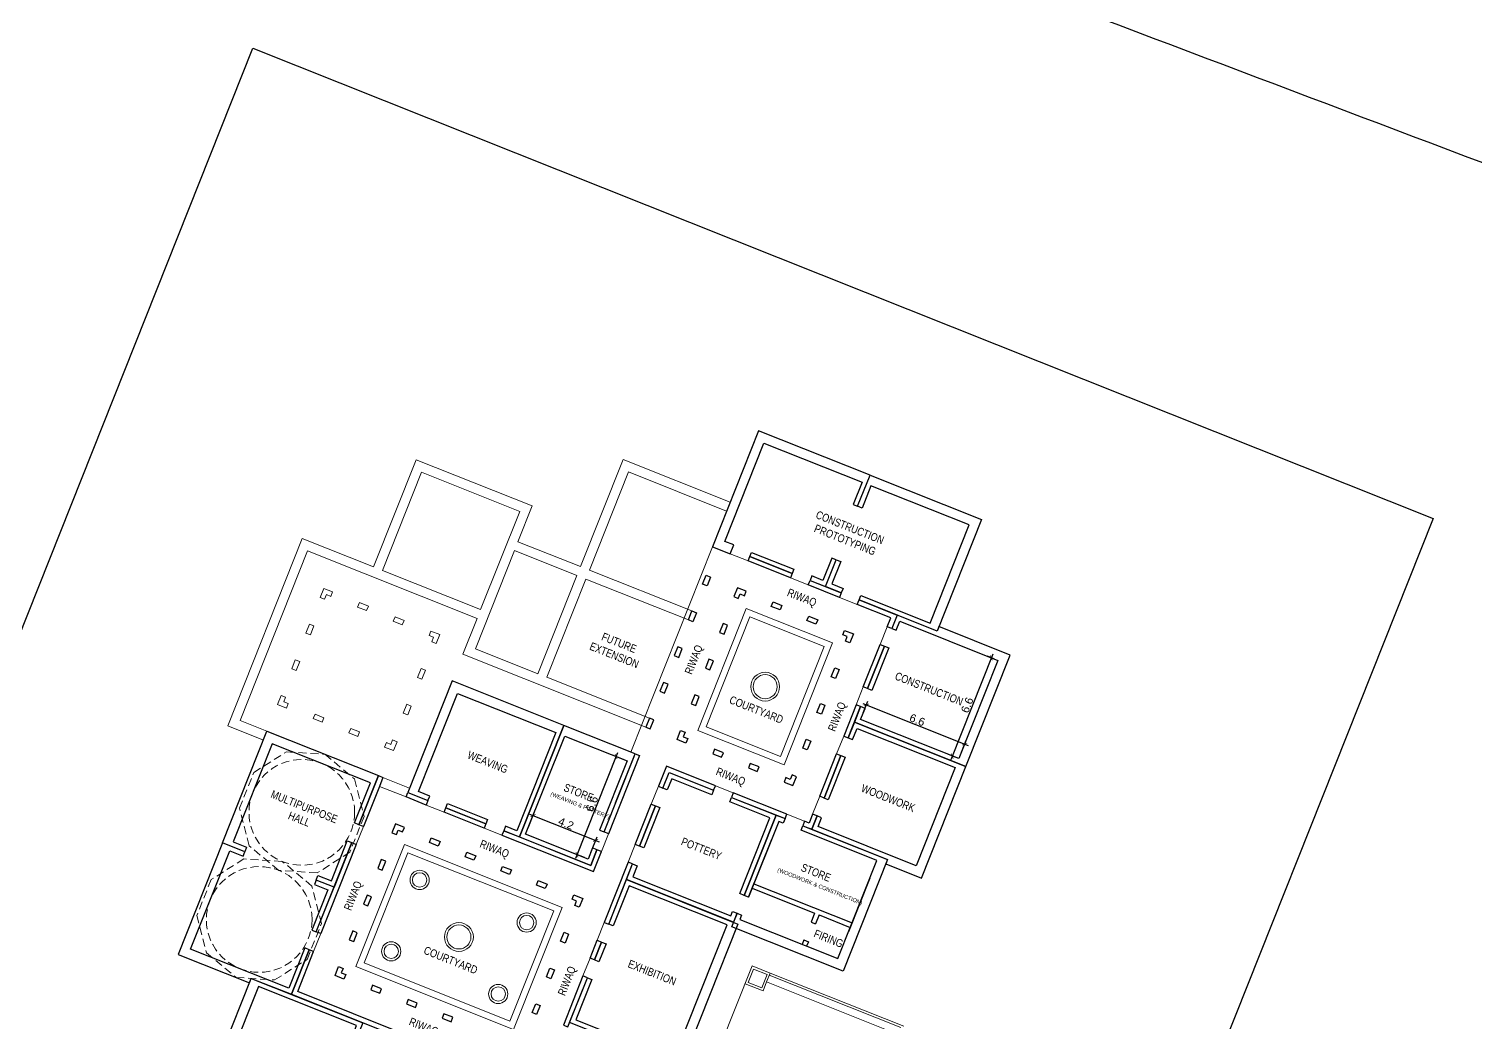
# Model space of a CAD drawing. Header units: metres. Extents: x 244 to 6504, y 133 to 4776.
# Drawn here: x 2932.2 to 3022.6, y 3214.4 to 3276.4 of the extents above; entities that cross this region are included whole.
import ezdxf

# ---------------------------------------------------------------- set-up
doc = ezdxf.new("R2010")
doc.units = ezdxf.units.M
doc.header["$MEASUREMENT"] = 0
doc.linetypes.add('HIDDEN', pattern=[0.375, 0.25, -0.125])
for name, color, linetype, lineweight in [('Above', 31, 'Continuous', 15), ('Elevation 1', 41, 'Continuous', 15), ('Elevation 2', 45, 'Continuous', 9), ('Future expansion', 63, 'Continuous', 9), ('Wall', 42, 'Continuous', 30)]:
    doc.layers.add(name, color=color, linetype=linetype, lineweight=lineweight)
doc.layers.add('Dimension', color=133, linetype='Continuous')
doc.layers.add('Text', color=254, linetype='Continuous')
doc.styles.add('1', font='arial.ttf')
doc.styles.add('THAI', font='', dxfattribs={"width": 0.8})
doc.styles.get('THAI').set_extended_font_data('VNI-Avo')
doc.dimstyles.new('A3-100', dxfattribs={"dimtxt": 0.5, "dimasz": 0.25, "dimexe": 0.25, "dimexo": 0.25, "dimgap": 0.05, "dimtad": 1, "dimdec": 1, "dimzin": 0, "dimdsep": 46, "dimtxsty": '1', "dimblk": 'ARCHTICK', "dimcen": 0.1, "dimdle": 0.25, "dimclrd": 256, "dimclre": 256, "dimclrt": 256, "dimadec": 0, "dimazin": 0, "dimtfac": 1, "dimtdec": 1, "dimtofl": 0, "dimtmove": 0, "dimatfit": 3, "dimldrblk": 'ARCHTICK', "dimfxl": 1, "dimtfillclr": 256, "dimtolj": 1, "dimtzin": 0, "dimarcsym": 0})

# ---------------------------------------------------------------- blocks, each defined once
blk = doc.blocks.new('_ArchTick')
at = {"color": 0, "linetype": 'ByBlock', "const_width": 0.15}
blk.add_lwpolyline([(-0.5, -0.5), (0.5, 0.5)], dxfattribs=at)
blk = doc.blocks.new('*D12')
at = {"layer": 'Defpoints', "color": 0, "transparency": 16777216}
for p in [(2984.247, 3233.422), (2990.671, 3231.714), (2990.379, 3230.981)]:
    blk.add_point(p, dxfattribs=at)
at = {"layer": 'Dimension', "lineweight": -2, "transparency": 16777216}
for p, q in [((2984.34, 3233.654), (2984.631, 3234.387)), ((2984.307, 3234.247), (2990.903, 3231.622)), ((2990.472, 3231.213), (2990.764, 3231.946))]:
    blk.add_line(p, q, dxfattribs=at)
at = {"layer": 'Dimension', "lineweight": -2, "transparency": 16777216, "xscale": 0.25, "yscale": 0.25, "zscale": 0.25}
for p, rotation in [((2984.539, 3234.155), 158.2953989615706), ((2990.671, 3231.714), 338.2953989615706)]:
    blk.add_blockref('_ArchTick', p, dxfattribs=dict(at, rotation=rotation))
at = {"layer": 'Dimension', "transparency": 16777216, "insert": (2987.718, 3233.218), "char_height": 0.5, "attachment_point": 5, "rotation": 338.2954, "style": '1'}
blk.add_mtext('\\A1;6.6', dxfattribs=at)
blk = doc.blocks.new('*D13')
at = {"layer": 'Defpoints', "color": 0, "transparency": 16777216}
for p in [(2992.75, 3236.936), (2989.899, 3230.967), (2990.309, 3230.804)]:
    blk.add_point(p, dxfattribs=at)
at = {"layer": 'Dimension', "lineweight": -2, "transparency": 16777216}
for p, q in [((2992.433, 3237.331), (2989.807, 3230.734)), ((2992.517, 3237.028), (2992.108, 3237.191)), ((2990.077, 3230.896), (2989.667, 3231.059))]:
    blk.add_line(p, q, dxfattribs=at)
at = {"layer": 'Dimension', "lineweight": -2, "transparency": 16777216, "xscale": 0.25, "yscale": 0.25, "zscale": 0.25}
for p, rotation in [((2992.34, 3237.099), 68.29539896157667), ((2989.899, 3230.967), 248.2953989615767)]:
    blk.add_blockref('_ArchTick', p, dxfattribs=dict(at, rotation=rotation))
at = {"layer": 'Dimension', "transparency": 16777216, "insert": (2990.836, 3234.146), "char_height": 0.5, "attachment_point": 5, "rotation": 68.2954, "style": '1'}
blk.add_mtext('\\A1;6.6', dxfattribs=at)
blk = doc.blocks.new('*D18')
at = {"layer": 'Defpoints', "color": 0, "transparency": 16777216}
for p in [(2969.585, 3230.657), (2966.454, 3224.8), (2967.145, 3224.525)]:
    blk.add_point(p, dxfattribs=at)
at = {"layer": 'Dimension', "lineweight": -2, "transparency": 16777216}
for p, q in [((2968.987, 3231.165), (2966.361, 3224.568)), ((2969.353, 3230.75), (2968.662, 3231.025)), ((2966.912, 3224.618), (2966.221, 3224.893))]:
    blk.add_line(p, q, dxfattribs=at)
at = {"layer": 'Dimension', "lineweight": -2, "transparency": 16777216, "xscale": 0.25, "yscale": 0.25, "zscale": 0.25}
for p, rotation in [((2968.895, 3230.932), 68.29539896157667), ((2966.454, 3224.8), 248.2953989615767)]:
    blk.add_blockref('_ArchTick', p, dxfattribs=dict(at, rotation=rotation))
at = {"layer": 'Dimension', "transparency": 16777216, "insert": (2967.391, 3227.979), "char_height": 0.5, "attachment_point": 5, "rotation": 68.2954, "style": '1'}
blk.add_mtext('\\A1;6.6', dxfattribs=at)
blk = doc.blocks.new('*D16')
at = {"layer": 'Defpoints', "color": 0, "transparency": 16777216}
for p in [(2963.313, 3226.256), (2967.611, 3225.696), (2967.215, 3224.703)]:
    blk.add_point(p, dxfattribs=at)
at = {"layer": 'Dimension', "lineweight": -2, "transparency": 16777216}
for p, q in [((2963.405, 3226.488), (2963.801, 3227.481)), ((2963.476, 3227.341), (2967.843, 3225.603)), ((2967.308, 3224.935), (2967.703, 3225.928))]:
    blk.add_line(p, q, dxfattribs=at)
at = {"layer": 'Dimension', "lineweight": -2, "transparency": 16777216, "xscale": 0.25, "yscale": 0.25, "zscale": 0.25}
for p, rotation in [((2963.708, 3227.249), 158.2953989615706), ((2967.611, 3225.696), 338.2953989615706)]:
    blk.add_blockref('_ArchTick', p, dxfattribs=dict(at, rotation=rotation))
at = {"layer": 'Dimension', "transparency": 16777216, "insert": (2965.771, 3226.752), "char_height": 0.5, "attachment_point": 5, "rotation": 338.2954, "style": '1'}
blk.add_mtext('\\A1;4.2', dxfattribs=at)

msp = doc.modelspace()

# ---------------------------------------------------------------- linework, layer by layer
for points in [[(2390.74, 4302.355, -0.000001), (2436.602, 4383.869, -0.253439)], [(2809.658, 3348.585, -0.000003), (2861.115, 3329.191, -0.000175), (2917.852, 3307.785, -0.000105), (2985.132, 3282.358, 0.000001), (3054.443, 3256.146, 0.000001), (3117.634, 3232.249, 0.000001), (3170.614, 3212.214, 0.000007), (3189.963, 3204.897, -0.002564)], [(5649.781, 2908.285, -0.000001), (5592.12, 2927.271, -0.000136)], [(1770.951, 4232.211, -0.000001), (1756.308, 4203.533, -0.092463)], [(2661.797, 3304.258, -0.000001), (2697.546, 3290.753, -0.000089)], [(2166.876, 2385.74, -0.000003), (2059.009, 2428.087, -0.099946)], [(2106.702, 3796.476, 0.000002), (2119.154, 3818.662)], [(2297.417, 3562.079, -0.000023), (2063.26, 3651.706, -0.089134)], [(1593.916, 2905.573, -0.000004), (1514.483, 2912.508, -0.000011), (1436.427, 2919.325, -0.007054)], [(3786.665, 2922.902, 0.000685), (3692.416, 2974.867, -0.000176), (3640.054, 3003.668, -0.00024), (3592.9, 3029.656, -0.000156), (3553.294, 3051.524, -0.002791), (3540.613, 3058.624, 0.011957), (3524.785, 3067.108, 0.003929), (3501.105, 3078.849, 0.001858), (3461.273, 3098.026, 0.000234), (3375.005, 3139.118), (3228.052, 3209.03), (3155.516, 3236.504, 0.000109), (3110.926, 3253.383, 0.000013), (3012.15, 3290.743, 0.000016), (2894.733, 3335.146, 0.000013), (2769.32, 3382.566, -0.00051)], [(3194.593, 2964.631, -0.000274), (3199.888, 2977.557, -0.001712), (3207.405, 2995.698, -0.000332), (3221.105, 3028.386, 0.002473), (3234.596, 3060.964, 0.001952), (3248.883, 3096.349, 0.001967), (3262.73, 3131.432, 0.002708), (3274.877, 3163.071, -0.018298), (3275.475, 3164.494, -0.03784), (3276.063, 3165.546, -0.05007), (3276.598, 3166.199, -0.29609), (3277.01, 3166.287, -0.019212), (3277.655, 3166.011, -0.000003), (3312.299, 3149.563, -0.000078), (3350.636, 3131.354, -0.000048), (3396.017, 3109.786, -0.000386)], [(2910.824, 2101.235, -0.000002), (2871.644, 2116.152, -0.08954)], [(3742.173, 2759.418, 0.000002), (3749.92, 2779.526, 0.000119)], [(3267.31, 3168.752, -0.000025), (3252.204, 3129.672, -0.000011), (3236.962, 3090.25, -0.104491)], [(2928.259, 3202.826, 0.000017), (2937.092, 3199.236, 0.000027), (2944.659, 3196.162, 0.000006), (2951.324, 3193.454, 0.001308), (2951.935, 3193.208, -0.1853), (2952.237, 3192.928, -0.07485), (2952.411, 3192.382, -0.05325), (2952.451, 3191.61, -0.026637), (2952.346, 3190.635, 0.127305), (2952.588, 3188.017, 0.213614), (2954.094, 3186.453, 0.2267), (2956.183, 3186.584, 0.137414), (2957.977, 3188.364, -0.028947), (2958.458, 3189.107, -0.042455), (2958.969, 3189.693, -0.050186), (2959.438, 3190.064, -0.238312), (2959.768, 3190.097, -0.001895), (2960.296, 3189.892, -0.000004), (2968.506, 3186.662, -0.000027), (2977.743, 3183.027, -0.000017), (2988.584, 3178.76, 0.000274), (3002.965, 3173.108, 0.000091), (3024.034, 3164.845, 0.000091), (3047.378, 3155.7, 0.000104)], [(3151.483, 3124.187, 0.000759), (3123.006, 3135.669, 0.000767), (3096.101, 3146.424, 0.001734), (3075.693, 3154.462, -0.000339), (3028.352, 3172.958, -0.000638), (2990.143, 3187.972, -0.000783), (2959.104, 3200.27, -0.001505), (2934.265, 3210.244, 0.005391), (2889.083, 3227.979, 0.000512), (2778.107, 3270.036, 0.000722)]]:
    msp.add_lwpolyline(points, format="xyb")
msp.add_lwpolyline([(2911.424, 3187.832), (2946.187, 3275.167), (3019.958, 3245.803), (2985.195, 3158.468)], close=True)
at = {"layer": 'Above', "linetype": 'HIDDEN', "ltscale": 2}
for points in [[(2947.815, 3223.824), (2945.961, 3225.364), (2945.365, 3227.7), (2946.257, 3229.939), (2948.294, 3231.227), (2950.7, 3231.071), (2952.554, 3229.531), (2953.149, 3227.196), (2952.258, 3224.956), (2950.22, 3223.668)], [(2948.037, 3224.382), (2945.631, 3224.537), (2943.594, 3223.25), (2942.703, 3221.01), (2943.298, 3218.674), (2945.152, 3217.135), (2947.557, 3216.979), (2949.595, 3218.267), (2950.486, 3220.506), (2949.891, 3222.842)]]:
    msp.add_lwpolyline(points, close=True, dxfattribs=at)
for centre in [(2949.257, 3227.448), (2946.594, 3220.758)]:
    msp.add_circle(centre, 3.3, dxfattribs=at)
at = {"layer": 'Elevation 1'}
for p, q in [((2969.807, 3231.215), (2974.911, 3244.036)), ((2976.026, 3243.593), (2977.141, 3243.149)), ((2979.789, 3242.095), (2980.904, 3241.651)), ((2983.97, 3240.431), (2982.855, 3240.874)), ((2985.394, 3237.926), (2985.838, 3239.041)), ((2983.897, 3234.163), (2984.34, 3235.278)), ((2982.676, 3231.097), (2983.12, 3232.212)), ((2955.774, 3228.406), (2954.101, 3229.071)), ((2955.995, 3228.963), (2954.323, 3229.629)), ((2971.094, 3227.958), (2971.538, 3229.073)), ((2975.103, 3229.107), (2976.218, 3228.663)), ((2981.178, 3227.334), (2981.622, 3228.449)), ((2957.028, 3227.906), (2958.143, 3227.463)), ((2979.563, 3227.332), (2980.678, 3226.888)), ((2953.103, 3226.563), (2952.659, 3225.448)), ((2960.651, 3226.464), (2961.766, 3226.02)), ((2967.979, 3225), (2968.423, 3226.115)), ((2969.652, 3224.335), (2970.096, 3225.449)), ((2950.44, 3219.873), (2949.996, 3218.758)), ((2968.154, 3220.572), (2967.71, 3219.457)), ((2966.823, 3217.227), (2967.266, 3218.342)), ((2978.521, 3217.414), (2978.299, 3216.856)), ((2986.688, 3214.002), (2978.466, 3217.274)), ((2986.883, 3214.085), (2978.521, 3217.414)), ((2986.104, 3213.75), (2978.299, 3216.856))]:
    msp.add_line(p, q, dxfattribs=at)
for points in [[(2977.034, 3240.178), (2982.423, 3238.033), (2979.391, 3230.414), (2974.002, 3232.559)], [(2977.258, 3239.658), (2981.904, 3237.809), (2979.167, 3230.934), (2974.521, 3232.783)], [(2965.516, 3221.514), (2955.667, 3225.434), (2952.635, 3217.816), (2962.483, 3213.896)], [(2964.996, 3221.291), (2955.891, 3224.915), (2953.154, 3218.039), (2962.259, 3214.415)]]:
    msp.add_lwpolyline(points, close=True, dxfattribs=at)
at = {"layer": 'Elevation 2'}
for p, q in [((2975.409, 3212.84), (2977.406, 3217.858)), ((2977.49, 3217.663), (2977.157, 3216.827)), ((2977.406, 3217.858), (2978.521, 3217.414)), ((2977.49, 3217.663), (2978.326, 3217.33)), ((2978.326, 3217.33), (2977.994, 3216.494)), ((2978.077, 3216.299), (2976.963, 3216.743)), ((2977.157, 3216.827), (2977.994, 3216.494)), ((2978.077, 3216.299), (2978.299, 3216.856))]:
    msp.add_line(p, q, dxfattribs=at)
for centre, radius in [((2978.212, 3235.296), 0.9), ((2978.212, 3235.296), 0.75), ((2956.618, 3223.226), 0.6), ((2956.618, 3223.226), 0.45), ((2963.307, 3220.563), 0.6), ((2963.307, 3220.563), 0.45), ((2959.075, 3219.665), 0.9), ((2959.075, 3219.665), 0.75), ((2954.843, 3218.767), 0.6), ((2954.843, 3218.767), 0.45), ((2961.532, 3216.104), 0.6), ((2961.532, 3216.104), 0.45)]:
    msp.add_circle(centre, radius, dxfattribs=at)
at = {"layer": 'Future expansion'}
for p, q in [((2956.406, 3249.465), (2953.744, 3242.775)), ((2963.653, 3246.58), (2956.406, 3249.465)), ((2969.331, 3249.486), (2966.668, 3242.797)), ((2969.331, 3249.486), (2976.02, 3246.824)), ((2969.331, 3249.486), (2976.02, 3246.824)), ((2956.742, 3248.685), (2954.301, 3242.553)), ((2962.874, 3246.244), (2956.742, 3248.685)), ((2969.666, 3248.707), (2967.226, 3242.575)), ((2969.666, 3248.707), (2975.798, 3246.266)), ((2960.433, 3240.112), (2962.874, 3246.244)), ((2962.766, 3244.35), (2963.653, 3246.58)), ((2944.624, 3232.844), (2949.284, 3244.55)), ((2949.284, 3244.55), (2953.744, 3242.775)), ((2962.766, 3244.35), (2966.668, 3242.797)), ((2945.404, 3233.179), (2949.62, 3243.771)), ((2949.62, 3243.771), (2960.211, 3239.555)), ((2960.103, 3237.661), (2962.544, 3243.793)), ((2966.446, 3242.239), (2962.544, 3243.793)), ((2954.301, 3242.553), (2960.433, 3240.112)), ((2967.226, 3242.575), (2973.636, 3240.023)), ((2966.446, 3242.239), (2964.005, 3236.107)), ((2967.004, 3242.018), (2964.563, 3235.885)), ((2967.004, 3242.018), (2973.414, 3239.466)), ((2959.324, 3237.325), (2960.211, 3239.555)), ((2959.324, 3237.325), (2970.752, 3232.776)), ((2964.005, 3236.107), (2960.103, 3237.661)), ((2964.563, 3235.885), (2970.974, 3233.334)), ((2944.624, 3232.844), (2946.854, 3231.956)), ((2945.404, 3233.179), (2947.076, 3232.513))]:
    msp.add_line(p, q, dxfattribs=at)
for points in [[(2950.626, 3241.433), (2950.404, 3240.875), (2950.683, 3240.764), (2950.794, 3241.043), (2951.073, 3240.932), (2951.184, 3241.211)], [(2952.856, 3240.545), (2953.414, 3240.323), (2953.303, 3240.045), (2952.745, 3240.267)], [(2949.739, 3239.203), (2950.017, 3239.092), (2949.796, 3238.535), (2949.517, 3238.646)], [(2955.086, 3239.658), (2955.643, 3239.436), (2955.532, 3239.157), (2954.975, 3239.379)], [(2957.873, 3238.548), (2957.651, 3237.991), (2957.373, 3238.102), (2957.484, 3238.38), (2957.205, 3238.491), (2957.316, 3238.77)], [(2948.851, 3236.973), (2949.13, 3236.862), (2948.908, 3236.305), (2948.629, 3236.416)], [(2956.707, 3236.429), (2956.986, 3236.318), (2956.764, 3235.761), (2956.485, 3235.872)], [(2947.742, 3234.186), (2947.964, 3234.743), (2948.242, 3234.632), (2948.131, 3234.354), (2948.41, 3234.243), (2948.299, 3233.964)], [(2949.972, 3233.298), (2950.529, 3233.076), (2950.64, 3233.355), (2950.082, 3233.577)], [(2955.819, 3234.199), (2956.098, 3234.089), (2955.876, 3233.531), (2955.598, 3233.642)], [(2952.201, 3232.411), (2952.759, 3232.189), (2952.87, 3232.468), (2952.312, 3232.689)], [(2954.989, 3231.301), (2955.211, 3231.859), (2954.932, 3231.97), (2954.821, 3231.691), (2954.542, 3231.802), (2954.431, 3231.523)]]:
    msp.add_lwpolyline(points, close=True, dxfattribs=at)
at = {"layer": 'Wall'}
for p, q in [((2977.176, 3222.147), (2978.619, 3225.77)), ((2977.398, 3222.704), (2981.3, 3221.151)), ((2977.509, 3222.983), (2983.641, 3220.542)), ((2984.751, 3223.329), (2983.419, 3219.985)), ((2981.3, 3221.151), (2981.078, 3220.594)), ((2981.579, 3221.04), (2981.357, 3220.483)), ((2981.579, 3221.04), (2983.53, 3220.263)), ((2981.078, 3220.594), (2981.357, 3220.483)), ((2980.635, 3219.479), (2980.524, 3219.2)), ((2980.635, 3219.479), (2980.913, 3219.368)), ((2980.913, 3219.368), (2980.802, 3219.089))]:
    msp.add_line(p, q, dxfattribs=at)
for points in [[(2983.987, 3246.559), (2984.764, 3248.51), (2977.795, 3251.283), (2974.911, 3244.036), (2976.026, 3243.593), (2976.248, 3244.15), (2975.69, 3244.372), (2978.131, 3250.504), (2984.263, 3248.063), (2983.708, 3246.67), (2983.987, 3246.559)], [(2983.987, 3246.559), (2984.764, 3248.51), (2991.732, 3245.736), (2988.958, 3238.768), (2984.081, 3240.709), (2984.192, 3240.988), (2988.512, 3239.268), (2990.953, 3245.401), (2984.821, 3247.841), (2984.266, 3246.448), (2983.987, 3246.559)], [(2982.656, 3243.214), (2982.377, 3243.325), (2981.822, 3241.931), (2981.125, 3242.209), (2981.015, 3241.93), (2981.99, 3241.542), (2982.656, 3243.214)], [(2982.656, 3243.214), (2982.935, 3243.103), (2982.38, 3241.709), (2983.077, 3241.432), (2982.966, 3241.153), (2981.99, 3241.542), (2982.656, 3243.214)], [(2982.966, 3241.153), (2982.855, 3240.874), (2980.904, 3241.651), (2981.015, 3241.93), (2982.966, 3241.153)], [(2986.117, 3238.93), (2985.838, 3239.041), (2986.06, 3239.599), (2983.97, 3240.431), (2984.081, 3240.709), (2986.45, 3239.766), (2986.117, 3238.93)], [(2945.696, 3224.99), (2944.302, 3225.545), (2947.076, 3232.513), (2954.044, 3229.74), (2952.824, 3226.674), (2952.545, 3226.785), (2953.544, 3229.293), (2947.412, 3231.734), (2944.971, 3225.602), (2945.807, 3225.269), (2945.696, 3224.99)], [(2968.866, 3228.038), (2970.086, 3231.104), (2965.626, 3232.879), (2962.853, 3225.911), (2967.312, 3224.136), (2967.701, 3225.111), (2967.422, 3225.222), (2967.145, 3224.525), (2963.242, 3226.079), (2965.683, 3232.211), (2969.585, 3230.657), (2967.866, 3226.337), (2968.145, 3226.226)], [(2970.086, 3231.104), (2970.365, 3230.993), (2968.423, 3226.115), (2968.145, 3226.226), (2969.975, 3230.825), (2969.975, 3230.825), (2970.086, 3231.104)], [(2974.992, 3228.828), (2975.103, 3229.107), (2972.037, 3230.327), (2971.538, 3229.073), (2971.817, 3228.962), (2972.205, 3229.938), (2974.992, 3228.828)], [(2974.881, 3228.549), (2972.373, 3229.548), (2972.095, 3228.851), (2971.817, 3228.962), (2972.205, 3229.938), (2974.992, 3228.828), (2974.881, 3228.549)], [(2954.323, 3229.629), (2954.101, 3229.071), (2954.101, 3229.071), (2953.103, 3226.563), (2952.824, 3226.674), (2954.044, 3229.74), (2954.323, 3229.629)], [(2955.884, 3228.684), (2956.163, 3228.573), (2956.163, 3228.573), (2957.139, 3228.185), (2957.028, 3227.906), (2955.774, 3228.406), (2955.884, 3228.684)], [(2976.619, 3222.369), (2978.505, 3227.107), (2975.996, 3228.106), (2976.107, 3228.384), (2978.895, 3227.275), (2976.897, 3222.258), (2976.619, 3222.369)], [(2976.897, 3222.258), (2978.895, 3227.275), (2979.452, 3227.053), (2979.341, 3226.774), (2979.062, 3226.885), (2977.176, 3222.147), (2976.897, 3222.258)], [(2980.567, 3226.609), (2981.124, 3226.387), (2981.457, 3227.223), (2981.178, 3227.334), (2980.957, 3226.777), (2980.678, 3226.888), (2980.567, 3226.609)], [(2961.877, 3226.299), (2961.766, 3226.02), (2967.48, 3223.746), (2967.979, 3225), (2967.701, 3225.111), (2967.312, 3224.136), (2961.877, 3226.299)], [(2980.567, 3226.609), (2985.863, 3224.501), (2983.089, 3217.533), (2976.121, 3220.307), (2976.454, 3221.143), (2976.732, 3221.032), (2976.621, 3220.753), (2982.754, 3218.312), (2985.194, 3224.444), (2980.456, 3226.33), (2980.567, 3226.609)], [(2945.696, 3224.99), (2944.302, 3225.545), (2941.529, 3218.577), (2945.988, 3216.802), (2946.097, 3217.073), (2948.608, 3216.082), (2949.717, 3218.869), (2949.439, 3218.98), (2948.44, 3216.472), (2942.308, 3218.912), (2944.749, 3225.045), (2945.585, 3224.712), (2945.696, 3224.99)], [(2950.156, 3223.215), (2950.267, 3223.494), (2951.103, 3223.161), (2952.101, 3225.67), (2952.38, 3225.559), (2951.271, 3222.771), (2950.156, 3223.215)], [(2952.38, 3225.559), (2952.659, 3225.448), (2950.44, 3219.873), (2950.161, 3219.984), (2952.38, 3225.559)], [(2976.454, 3221.143), (2976.232, 3220.585), (2969.542, 3223.248), (2969.931, 3224.224), (2970.209, 3224.113), (2969.932, 3223.416), (2976.064, 3220.975), (2976.175, 3221.254), (2976.454, 3221.143)], [(2950.156, 3223.215), (2950.045, 3222.937), (2950.881, 3222.604), (2949.882, 3220.095), (2950.161, 3219.984), (2951.271, 3222.771), (2950.156, 3223.215)], [(2955.855, 3213.197), (2955.966, 3213.476), (2948.998, 3216.25), (2949.996, 3218.758), (2949.717, 3218.869), (2948.608, 3216.082), (2955.855, 3213.197)]]:
    msp.add_lwpolyline(points, dxfattribs=at)
for points in [[(2977.247, 3243.417), (2979.895, 3242.363), (2979.789, 3242.095), (2977.141, 3243.149)], [(2977.354, 3243.684), (2980.002, 3242.63), (2979.895, 3242.363), (2977.247, 3243.417)], [(2974.524, 3242.253), (2974.803, 3242.142), (2974.581, 3241.585), (2974.302, 3241.696)], [(2976.475, 3241.476), (2976.253, 3240.919), (2976.532, 3240.808), (2976.643, 3241.087), (2976.922, 3240.976), (2977.033, 3241.255)], [(2973.636, 3240.023), (2973.915, 3239.912), (2973.693, 3239.355), (2973.414, 3239.466)], [(2978.705, 3240.589), (2979.262, 3240.367), (2979.151, 3240.088), (2978.594, 3240.31)], [(2980.935, 3239.701), (2981.492, 3239.479), (2981.381, 3239.201), (2980.824, 3239.423)], [(2984.175, 3234.052), (2983.787, 3233.077), (2990.755, 3230.303), (2993.529, 3237.271), (2989.069, 3239.047), (2988.958, 3238.768), (2986.45, 3239.766), (2986.117, 3238.93), (2986.396, 3238.819), (2986.618, 3239.377), (2992.75, 3236.936), (2990.309, 3230.804), (2984.177, 3233.245), (2984.454, 3233.941)], [(2975.866, 3239.136), (2975.587, 3239.247), (2975.366, 3238.689), (2975.644, 3238.578)], [(2983.722, 3238.592), (2983.5, 3238.034), (2983.221, 3238.145), (2983.332, 3238.424), (2983.054, 3238.535), (2983.165, 3238.814)], [(2985.662, 3237.82), (2984.608, 3235.172), (2984.34, 3235.278), (2985.394, 3237.926)], [(2973.028, 3237.682), (2972.749, 3237.793), (2972.527, 3237.236), (2972.806, 3237.125)], [(2974.979, 3236.906), (2974.7, 3237.017), (2974.478, 3236.459), (2974.757, 3236.348)], [(2985.93, 3237.713), (2984.876, 3235.065), (2984.608, 3235.172), (2985.662, 3237.82)], [(2982.556, 3236.473), (2982.834, 3236.362), (2982.613, 3235.805), (2982.334, 3235.916)], [(2961.877, 3226.299), (2962.853, 3225.911), (2965.626, 3232.879), (2958.658, 3235.653), (2955.884, 3228.684), (2957.139, 3228.185), (2957.25, 3228.464), (2956.553, 3228.741), (2958.994, 3234.873), (2965.126, 3232.433), (2962.685, 3226.3), (2961.988, 3226.578)], [(2972.14, 3235.453), (2971.861, 3235.564), (2971.639, 3235.006), (2971.918, 3234.895)], [(2974.091, 3234.676), (2973.812, 3234.787), (2973.59, 3234.229), (2973.869, 3234.119)], [(2981.668, 3234.243), (2981.947, 3234.132), (2981.725, 3233.575), (2981.446, 3233.686)], [(2984.175, 3234.052), (2983.897, 3234.163), (2983.12, 3232.212), (2983.399, 3232.101)], [(2971.252, 3233.223), (2970.974, 3233.334), (2970.752, 3232.776), (2971.03, 3232.665)], [(2972.703, 3232), (2972.925, 3232.557), (2973.203, 3232.446), (2973.093, 3232.167), (2973.371, 3232.056), (2973.26, 3231.778)], [(2981.457, 3227.223), (2981.124, 3226.387), (2985.863, 3224.501), (2985.752, 3224.222), (2987.982, 3223.335), (2990.755, 3230.303), (2983.787, 3233.077), (2983.399, 3232.101), (2983.677, 3231.99), (2983.955, 3232.687), (2990.087, 3230.246), (2987.646, 3224.114), (2981.514, 3226.555), (2981.736, 3227.113)], [(2980.781, 3232.013), (2981.059, 3231.902), (2980.837, 3231.345), (2980.559, 3231.456)], [(2974.933, 3231.112), (2975.49, 3230.89), (2975.601, 3231.169), (2975.044, 3231.391)], [(2982.944, 3230.991), (2981.89, 3228.343), (2981.622, 3228.449), (2982.676, 3231.097)], [(2983.212, 3230.884), (2982.158, 3228.236), (2981.89, 3228.343), (2982.944, 3230.991)], [(2977.163, 3230.224), (2977.72, 3230.003), (2977.831, 3230.281), (2977.274, 3230.503)], [(2979.95, 3229.115), (2980.172, 3229.672), (2979.893, 3229.783), (2979.782, 3229.505), (2979.503, 3229.616), (2979.392, 3229.337)], [(2958.356, 3227.998), (2960.864, 3227), (2960.758, 3226.732), (2958.249, 3227.73)], [(2971.362, 3227.851), (2970.363, 3225.343), (2970.096, 3225.449), (2971.094, 3227.958)], [(2976.107, 3228.384), (2979.452, 3227.053), (2979.563, 3227.332), (2976.218, 3228.663)], [(2958.249, 3227.73), (2960.758, 3226.732), (2960.651, 3226.464), (2958.143, 3227.463)], [(2971.63, 3227.745), (2970.631, 3225.236), (2970.363, 3225.343), (2971.362, 3227.851)], [(2955.108, 3226.733), (2954.886, 3226.176), (2955.165, 3226.065), (2955.276, 3226.344), (2955.554, 3226.233), (2955.665, 3226.511)], [(2957.338, 3225.846), (2957.895, 3225.624), (2957.784, 3225.345), (2957.227, 3225.567)], [(2954.499, 3224.393), (2954.22, 3224.503), (2953.998, 3223.946), (2954.277, 3223.835)], [(2959.568, 3224.958), (2960.125, 3224.736), (2960.014, 3224.458), (2959.457, 3224.679)], [(2969.931, 3224.224), (2969.652, 3224.335), (2968.154, 3220.572), (2968.433, 3220.461)], [(2961.797, 3224.071), (2962.355, 3223.849), (2962.244, 3223.57), (2961.686, 3223.792)], [(2964.027, 3223.183), (2964.585, 3222.961), (2964.474, 3222.682), (2963.916, 3222.904)], [(2967.38, 3217.005), (2966.382, 3214.496), (2972.514, 3212.056), (2975.842, 3220.418), (2969.71, 3222.858), (2968.712, 3220.35), (2968.433, 3220.461), (2969.542, 3223.248), (2976.511, 3220.474), (2972.96, 3211.555), (2965.992, 3214.329), (2967.101, 3217.116)], [(2953.611, 3222.163), (2953.333, 3222.274), (2953.111, 3221.716), (2953.39, 3221.605)], [(2966.815, 3222.074), (2966.593, 3221.516), (2966.314, 3221.627), (2966.425, 3221.906), (2966.146, 3222.017), (2966.257, 3222.295)], [(2952.724, 3219.933), (2952.445, 3220.044), (2952.223, 3219.486), (2952.502, 3219.375)], [(2965.648, 3219.955), (2965.927, 3219.844), (2965.705, 3219.286), (2965.426, 3219.397)], [(2967.266, 3218.342), (2967.71, 3219.457), (2967.989, 3219.346), (2967.545, 3218.231)], [(2967.545, 3218.231), (2967.989, 3219.346), (2968.268, 3219.235), (2967.824, 3218.12)], [(2951.336, 3217.256), (2951.558, 3217.814), (2951.836, 3217.703), (2951.725, 3217.424), (2952.004, 3217.313), (2951.893, 3217.035)], [(2964.761, 3217.725), (2965.039, 3217.614), (2964.817, 3217.056), (2964.539, 3217.167)], [(2967.101, 3217.116), (2966.823, 3217.227), (2965.602, 3214.161), (2965.881, 3214.05)], [(2952.402, 3212.634), (2949.517, 3205.387), (2942.549, 3208.161), (2946.099, 3217.08), (2953.068, 3214.307), (2952.846, 3213.749), (2952.567, 3213.86), (2952.678, 3214.139), (2946.546, 3216.58), (2943.217, 3208.218), (2949.35, 3205.777), (2952.123, 3212.745)], [(2953.565, 3216.369), (2954.123, 3216.147), (2954.234, 3216.426), (2953.676, 3216.648)], [(2955.795, 3215.481), (2956.353, 3215.259), (2956.464, 3215.538), (2955.906, 3215.76)], [(2963.873, 3215.495), (2964.152, 3215.384), (2963.93, 3214.827), (2963.651, 3214.937)], [(2958.025, 3214.594), (2958.583, 3214.372), (2958.694, 3214.651), (2958.136, 3214.872)]]:
    msp.add_lwpolyline(points, close=True, dxfattribs=at)

# ---------------------------------------------------------------- texts
at = {"layer": 'Text', "char_height": 0.5, "attachment_point": 1, "style": 'THAI'}
for s, insert, rotation in [('\\pi3.43531;{\\fArial|b0|i0|c0|p34;CONSTRUCTION\\P\\pi3.65455;PROTOTYPING}', (2978.32, 3247.576), 338.2954), ('\\pi4.73449;{\\fArial|b0|i0|c0|p34;RIWAQ}', (2975.324, 3243.198), 338.2954), ('\\pi4.554;{\\fArial|b0|i0|c0|p34;FUTURE\\P\\pi4.07951;EXTENSION}', (2963.893, 3240.374), 338.2954), ('\\pi4.73449;{\\fArial|b0|i0|c0|p34;RIWAQ}', (2971.409, 3231.803), 68.2954), ('\\pi3.43531;{\\fArial|b0|i0|c0|p34;CONSTRUCTION}', (2983.264, 3237.503), 338.2954), ('\\pi3.9083;{\\fArial|b0|i0|c0|p34;COURTYARD}', (2972.48, 3236.192), 338.2954), ('\\pi4.73449;{\\fArial|b0|i0|c0|p34;RIWAQ}', (2980.36, 3228.24), 68.2954), ('\\pi4.35046;{\\fArial|b0|i0|c0|p34;WEAVING}', (2955.703, 3232.915), 338.2954), ('\\pi4.73449;{\\fArial|b0|i0|c0|p34;RIWAQ}', (2970.875, 3232.021), 338.2954), ('\\pi4.71417;{\\fArial|b0|i0|c0|p34;STORE\\P\\pi4.07924;\\H0.5x;(WEAVING & POTTERY)}', (2961.379, 3231.011), 338.2954), ('\\pi3.88374;{\\fArial|b0|i0|c0|p34;WOODWORK}', (2980.739, 3230.663), 338.2954), ('\\pi3.48033;{\\fArial|b0|i0|c0|p34;MULTIPURPOSE\\P\\pi4.98252;HALL}', (2944.219, 3230.135), 338.2954), ('\\pi4.73449;{\\fArial|b0|i0|c0|p34;RIWAQ}', (2956.116, 3227.504), 338.2954), ('\\pi4.35332;{\\fArial|b0|i0|c0|p34;POTTERY}', (2969.051, 3227.507), 338.2954), ('\\pi4.71417;{\\fArial|b0|i0|c0|p34;STORE\\P\\pi3.38879;\\H0.5x;(WOODWORK & CONSTRUCTION)}', (2976.205, 3226.017), 338.2954), ('\\pi4.73449;{\\fArial|b0|i0|c0|p34;RIWAQ}', (2950.115, 3217.055), 68.2954), ('\\pi4.74268;{\\fArial|b0|i0|c0|p34;FIRING}', (2976.979, 3221.901), 338.2954), ('\\pi3.9083;{\\fArial|b0|i0|c0|p34;COURTYARD}', (2953.379, 3220.549), 338.2954), ('\\pi4.11062;{\\fArial|b0|i0|c0|p34;EXHIBITION}', (2965.952, 3219.778), 338.2954), ('\\pi4.73449;{\\fArial|b0|i0|c0|p34;RIWAQ}', (2963.481, 3211.735), 68.2954), ('\\pi4.73449;{\\fArial|b0|i0|c0|p34;RIWAQ}', (2951.697, 3216.403), 338.2954)]:
    msp.add_mtext_dynamic_manual_height_columns(s, width=11.29818, gutter_width=1, heights=[0], dxfattribs=dict(at, insert=insert, rotation=rotation))

# ---------------------------------------------------------------- dimensions: what is measured, and where the dimension line sits
at = {"layer": 'Dimension'}
for base, p1, p2, angle, picture, middle in [((2989.899, 3230.967), (2992.75, 3236.936), (2990.309, 3230.804), 68.2954, '*D13', (2990.836, 3234.146)), ((2990.671, 3231.714), (2984.247, 3233.422), (2990.379, 3230.981), 338.2954, '*D12', (2987.718, 3233.218)), ((2966.454, 3224.8), (2969.585, 3230.657), (2967.145, 3224.525), 68.2954, '*D18', (2967.391, 3227.979)), ((2967.611, 3225.696), (2963.313, 3226.256), (2967.215, 3224.703), 338.2954, '*D16', (2965.771, 3226.752))]:
    dim = msp.add_linear_dim(base=base, p1=p1, p2=p2, angle=angle, dimstyle='A3-100', dxfattribs=at)
    dim.commit()
    dim.dimension.update_dxf_attribs({"geometry": picture, "text_midpoint": middle})

doc.saveas('drawing.dxf')
